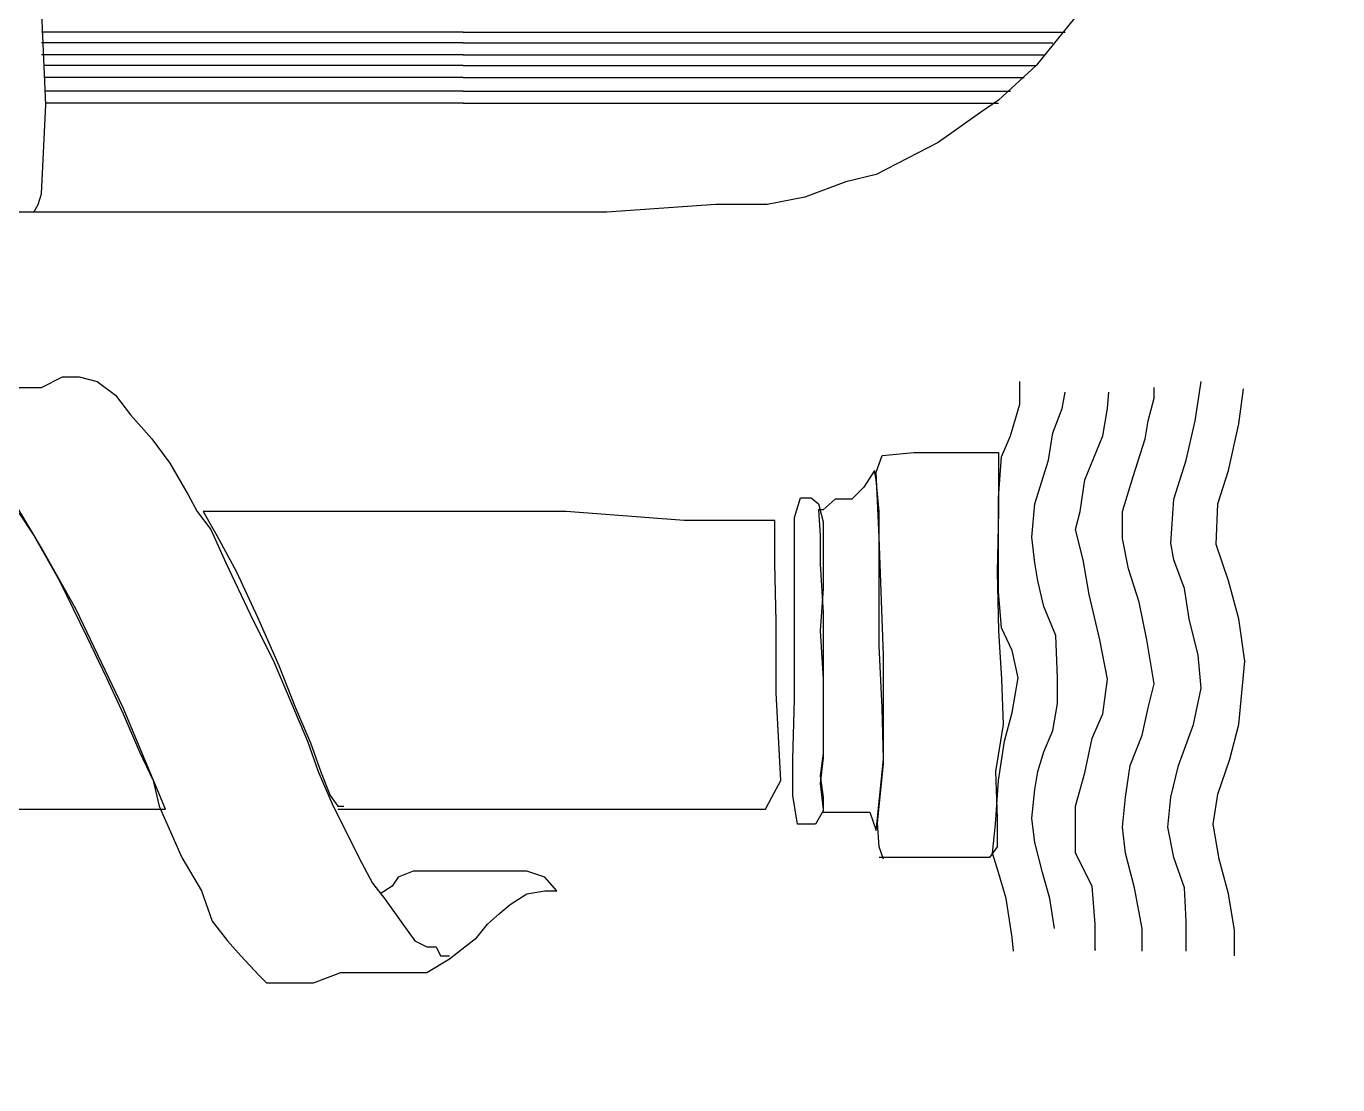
# Model space of a CAD drawing. Extents: x 730654 to 731244, y 4379381 to 4380408.
# Drawn here: x 730692.07 to 730700.74, y 4380230.29 to 4380237.29 of the extents above; entities that cross this region are included whole.
import ezdxf

# ---------------------------------------------------------------- set-up
doc = ezdxf.new("R2010")
doc.units = 0
doc.layers.get('0').update_dxf_attribs({"linetype": 'CONTINUOUS'})

msp = doc.modelspace()

# ---------------------------------------------------------------- linework, layer by layer
at = {"color": 0, "linetype": 'CONTINUOUS'}
for p, q in [((730692.2, 4380236.77), (730692.17, 4380237.43)), ((730692.2, 4380236.77), (730692.17, 4380237.43)), ((730699.04, 4380237.39), (730698.75, 4380237.03)), ((730699.04, 4380237.39), (730698.75, 4380237.03)), ((730694.96, 4380237.25), (730692.17, 4380237.25)), ((730694.96, 4380237.25), (730692.17, 4380237.25)), ((730694.96, 4380237.25), (730698.94, 4380237.25)), ((730694.96, 4380237.25), (730698.94, 4380237.25)), ((730694.96, 4380237.18), (730692.17, 4380237.18)), ((730694.96, 4380237.18), (730692.17, 4380237.18)), ((730694.96, 4380237.18), (730698.86, 4380237.18)), ((730694.96, 4380237.18), (730698.86, 4380237.18)), ((730694.96, 4380237.1), (730692.17, 4380237.1)), ((730694.96, 4380237.1), (730692.17, 4380237.1)), ((730694.96, 4380237.1), (730698.81, 4380237.1)), ((730694.96, 4380237.1), (730698.81, 4380237.1)), ((730694.96, 4380237.03), (730692.19, 4380237.03)), ((730694.96, 4380237.03), (730692.19, 4380237.03)), ((730694.96, 4380236.95), (730692.19, 4380236.95)), ((730694.96, 4380236.95), (730692.19, 4380236.95)), ((730694.96, 4380237.03), (730698.75, 4380237.03)), ((730694.96, 4380237.03), (730698.75, 4380237.03)), ((730694.96, 4380236.95), (730698.67, 4380236.95)), ((730694.96, 4380236.95), (730698.67, 4380236.95)), ((730698.75, 4380237.03), (730698.5, 4380236.8)), ((730698.75, 4380237.03), (730698.5, 4380236.8)), ((730694.96, 4380236.86), (730692.2, 4380236.86)), ((730694.96, 4380236.86), (730692.2, 4380236.86)), ((730694.96, 4380236.78), (730692.2, 4380236.78)), ((730694.96, 4380236.78), (730692.2, 4380236.78)), ((730694.96, 4380236.86), (730698.58, 4380236.86)), ((730694.96, 4380236.86), (730698.58, 4380236.86)), ((730694.96, 4380236.78), (730698.5, 4380236.78)), ((730694.96, 4380236.78), (730698.5, 4380236.78)), ((730698.5, 4380236.8), (730698.38, 4380236.72)), ((730698.5, 4380236.8), (730698.38, 4380236.72)), ((730692.17, 4380236.18), (730692.2, 4380236.77)), ((730692.17, 4380236.18), (730692.2, 4380236.77)), ((730698.38, 4380236.72), (730698.1, 4380236.52)), ((730698.38, 4380236.72), (730698.1, 4380236.52)), ((730698.1, 4380236.52), (730697.69, 4380236.31)), ((730698.1, 4380236.52), (730697.69, 4380236.31)), ((730697.49, 4380236.26), (730697.22, 4380236.16)), ((730697.49, 4380236.26), (730697.22, 4380236.16)), ((730697.69, 4380236.31), (730697.49, 4380236.26)), ((730697.69, 4380236.31), (730697.49, 4380236.26)), ((730692.15, 4380236.11), (730692.17, 4380236.18)), ((730692.15, 4380236.11), (730692.17, 4380236.18)), ((730692.12, 4380236.06), (730692.15, 4380236.11)), ((730692.12, 4380236.06), (730692.15, 4380236.11)), ((730696.63, 4380236.11), (730695.91, 4380236.06)), ((730696.63, 4380236.11), (730695.91, 4380236.06)), ((730696.97, 4380236.11), (730696.63, 4380236.11)), ((730696.97, 4380236.11), (730696.63, 4380236.11)), ((730697.22, 4380236.16), (730696.97, 4380236.11)), ((730697.22, 4380236.16), (730696.97, 4380236.11)), ((730692.2, 4380236.06), (730692.02, 4380236.06)), ((730692.2, 4380236.06), (730692.02, 4380236.06)), ((730693.05, 4380236.06), (730692.2, 4380236.06)), ((730693.05, 4380236.06), (730692.2, 4380236.06)), ((730694.1, 4380236.06), (730693.05, 4380236.06)), ((730694.1, 4380236.06), (730693.05, 4380236.06)), ((730695.16, 4380236.06), (730694.1, 4380236.06)), ((730695.16, 4380236.06), (730694.1, 4380236.06)), ((730695.91, 4380236.06), (730695.16, 4380236.06)), ((730695.91, 4380236.06), (730695.16, 4380236.06)), ((730692.17, 4380234.9), (730692.31, 4380234.97)), ((730692.17, 4380234.9), (730692.31, 4380234.97)), ((730692.31, 4380234.97), (730692.42, 4380234.97)), ((730692.31, 4380234.97), (730692.42, 4380234.97)), ((730692.42, 4380234.97), (730692.54, 4380234.94)), ((730692.42, 4380234.97), (730692.54, 4380234.94)), ((730692.02, 4380234.9), (730692.17, 4380234.9)), ((730692.02, 4380234.9), (730692.17, 4380234.9)), ((730692.54, 4380234.94), (730692.66, 4380234.85)), ((730692.54, 4380234.94), (730692.66, 4380234.85)), ((730698.64, 4380234.79), (730698.64, 4380234.94)), ((730698.64, 4380234.79), (730698.64, 4380234.94)), ((730698.92, 4380234.76), (730698.94, 4380234.87)), ((730698.92, 4380234.76), (730698.94, 4380234.87)), ((730699.22, 4380234.76), (730699.23, 4380234.87)), ((730699.22, 4380234.76), (730699.23, 4380234.87)), ((730699.53, 4380234.83), (730699.53, 4380234.9)), ((730699.53, 4380234.83), (730699.53, 4380234.9)), ((730699.8, 4380234.68), (730699.84, 4380234.94)), ((730699.8, 4380234.68), (730699.84, 4380234.94)), ((730700.09, 4380234.66), (730700.12, 4380234.89)), ((730700.09, 4380234.66), (730700.12, 4380234.89)), ((730692.66, 4380234.85), (730692.76, 4380234.72)), ((730692.66, 4380234.85), (730692.76, 4380234.72)), ((730698.58, 4380234.58), (730698.64, 4380234.79)), ((730698.58, 4380234.58), (730698.64, 4380234.79)), ((730699.49, 4380234.68), (730699.53, 4380234.83)), ((730699.49, 4380234.68), (730699.53, 4380234.83)), ((730692.76, 4380234.72), (730692.9, 4380234.56)), ((730692.76, 4380234.72), (730692.9, 4380234.56)), ((730698.86, 4380234.6), (730698.92, 4380234.76)), ((730698.86, 4380234.6), (730698.92, 4380234.76)), ((730699.19, 4380234.58), (730699.22, 4380234.76)), ((730699.19, 4380234.58), (730699.22, 4380234.76)), ((730699.47, 4380234.56), (730699.49, 4380234.68)), ((730699.47, 4380234.56), (730699.49, 4380234.68)), ((730699.74, 4380234.42), (730699.8, 4380234.68)), ((730699.74, 4380234.42), (730699.8, 4380234.68)), ((730700.02, 4380234.35), (730700.09, 4380234.66)), ((730700.02, 4380234.35), (730700.09, 4380234.66)), ((730692.9, 4380234.56), (730693.02, 4380234.4)), ((730692.9, 4380234.56), (730693.02, 4380234.4)), ((730698.52, 4380234.44), (730698.58, 4380234.58)), ((730698.52, 4380234.44), (730698.58, 4380234.58)), ((730698.83, 4380234.42), (730698.86, 4380234.6)), ((730698.83, 4380234.42), (730698.86, 4380234.6)), ((730699.07, 4380234.29), (730699.19, 4380234.58)), ((730699.07, 4380234.29), (730699.19, 4380234.58)), ((730699.39, 4380234.31), (730699.47, 4380234.56)), ((730699.39, 4380234.31), (730699.47, 4380234.56)), ((730697.69, 4380234.34), (730697.73, 4380234.45)), ((730697.69, 4380234.34), (730697.73, 4380234.45)), ((730697.73, 4380234.45), (730697.94, 4380234.47)), ((730697.73, 4380234.45), (730697.94, 4380234.47)), ((730697.94, 4380234.47), (730698.25, 4380234.47)), ((730697.94, 4380234.47), (730698.25, 4380234.47)), ((730698.25, 4380234.47), (730698.4, 4380234.47)), ((730698.25, 4380234.47), (730698.4, 4380234.47)), ((730698.4, 4380234.47), (730698.5, 4380234.47)), ((730698.4, 4380234.47), (730698.5, 4380234.47)), ((730698.5, 4380234.47), (730698.5, 4380234.36)), ((730698.5, 4380234.47), (730698.5, 4380234.36)), ((730698.5, 4380234.17), (730698.52, 4380234.44)), ((730698.5, 4380234.17), (730698.52, 4380234.44)), ((730693.02, 4380234.4), (730693.14, 4380234.19)), ((730693.02, 4380234.4), (730693.14, 4380234.19)), ((730697.68, 4380234.35), (730697.61, 4380234.24)), ((730697.68, 4380234.35), (730697.61, 4380234.24)), ((730697.69, 4380234.29), (730697.68, 4380234.35)), ((730697.69, 4380234.29), (730697.68, 4380234.35)), ((730698.5, 4380234.36), (730698.5, 4380234.08)), ((730698.5, 4380234.36), (730698.5, 4380234.08)), ((730698.74, 4380234.13), (730698.83, 4380234.42)), ((730698.74, 4380234.13), (730698.83, 4380234.42)), ((730699.66, 4380234.16), (730699.74, 4380234.42)), ((730699.66, 4380234.16), (730699.74, 4380234.42)), ((730699.95, 4380234.13), (730700.02, 4380234.35)), ((730699.95, 4380234.13), (730700.02, 4380234.35)), ((730697.71, 4380233.91), (730697.69, 4380234.34)), ((730697.71, 4380233.91), (730697.69, 4380234.34)), ((730697.71, 4380234.08), (730697.69, 4380234.29)), ((730697.71, 4380234.08), (730697.69, 4380234.29)), ((730699.04, 4380234.08), (730699.07, 4380234.29)), ((730699.04, 4380234.08), (730699.07, 4380234.29)), ((730699.32, 4380234.08), (730699.39, 4380234.31)), ((730699.32, 4380234.08), (730699.39, 4380234.31)), ((730693.14, 4380234.19), (730693.2, 4380234.08)), ((730693.14, 4380234.19), (730693.2, 4380234.08)), ((730697.61, 4380234.24), (730697.53, 4380234.16)), ((730697.61, 4380234.24), (730697.53, 4380234.16)), ((730692.17, 4380233.84), (730692.02, 4380234.09)), ((730692.17, 4380233.84), (730692.02, 4380234.09)), ((730697.15, 4380234.04), (730697.19, 4380234.17)), ((730697.15, 4380234.04), (730697.19, 4380234.17)), ((730697.19, 4380234.17), (730697.26, 4380234.17)), ((730697.19, 4380234.17), (730697.26, 4380234.17)), ((730697.26, 4380234.17), (730697.31, 4380234.13)), ((730697.26, 4380234.17), (730697.31, 4380234.13)), ((730697.31, 4380234.13), (730697.34, 4380234.01)), ((730697.31, 4380234.13), (730697.34, 4380234.01)), ((730697.34, 4380234.09), (730697.31, 4380234.09)), ((730697.31, 4380234.09), (730697.32, 4380233.92)), ((730697.34, 4380234.09), (730697.31, 4380234.09)), ((730697.31, 4380234.09), (730697.32, 4380233.92)), ((730697.42, 4380234.16), (730697.34, 4380234.09)), ((730697.42, 4380234.16), (730697.34, 4380234.09)), ((730697.53, 4380234.16), (730697.42, 4380234.16)), ((730697.53, 4380234.16), (730697.42, 4380234.16)), ((730698.5, 4380233.87), (730698.5, 4380234.17)), ((730698.5, 4380233.87), (730698.5, 4380234.17)), ((730698.72, 4380233.91), (730698.74, 4380234.13)), ((730698.72, 4380233.91), (730698.74, 4380234.13)), ((730699.64, 4380233.87), (730699.66, 4380234.16)), ((730699.64, 4380233.87), (730699.66, 4380234.16)), ((730699.94, 4380233.86), (730699.95, 4380234.13)), ((730699.94, 4380233.86), (730699.95, 4380234.13)), ((730692.02, 4380234.07), (730692.12, 4380233.92)), ((730692.02, 4380234.07), (730692.12, 4380233.92)), ((730693.2, 4380234.08), (730693.29, 4380233.96)), ((730693.2, 4380234.08), (730693.29, 4380233.96)), ((730693.29, 4380234.08), (730693.24, 4380234.08)), ((730693.24, 4380234.08), (730693.33, 4380233.92)), ((730693.29, 4380234.08), (730693.24, 4380234.08)), ((730693.24, 4380234.08), (730693.33, 4380233.92)), ((730693.44, 4380234.08), (730693.29, 4380234.08)), ((730693.44, 4380234.08), (730693.29, 4380234.08)), ((730693.82, 4380234.08), (730693.44, 4380234.08)), ((730693.82, 4380234.08), (730693.44, 4380234.08)), ((730694.42, 4380234.08), (730693.82, 4380234.08)), ((730694.42, 4380234.08), (730693.82, 4380234.08)), ((730694.92, 4380234.08), (730694.42, 4380234.08)), ((730694.92, 4380234.08), (730694.42, 4380234.08)), ((730695.64, 4380234.08), (730694.92, 4380234.08)), ((730695.64, 4380234.08), (730694.92, 4380234.08)), ((730696.42, 4380234.02), (730695.64, 4380234.08)), ((730696.42, 4380234.02), (730695.64, 4380234.08)), ((730696.88, 4380234.02), (730696.42, 4380234.02)), ((730696.88, 4380234.02), (730696.42, 4380234.02)), ((730697.02, 4380234.02), (730696.88, 4380234.02)), ((730697.02, 4380234.02), (730696.88, 4380234.02)), ((730697.02, 4380233.96), (730697.02, 4380234.02)), ((730697.02, 4380233.96), (730697.02, 4380234.02)), ((730697.15, 4380233.84), (730697.15, 4380234.04)), ((730697.15, 4380233.84), (730697.15, 4380234.04)), ((730697.34, 4380234.01), (730697.34, 4380233.91)), ((730697.34, 4380234.01), (730697.34, 4380233.91)), ((730697.71, 4380233.73), (730697.71, 4380234.08)), ((730697.71, 4380233.73), (730697.71, 4380234.08)), ((730698.5, 4380234.08), (730698.49, 4380233.68)), ((730698.5, 4380234.08), (730698.49, 4380233.68)), ((730699.01, 4380233.96), (730699.04, 4380234.08)), ((730699.01, 4380233.96), (730699.04, 4380234.08)), ((730699.32, 4380233.9), (730699.32, 4380234.08)), ((730699.32, 4380233.9), (730699.32, 4380234.08)), ((730692.12, 4380233.92), (730692.29, 4380233.62)), ((730692.12, 4380233.92), (730692.29, 4380233.62)), ((730693.29, 4380233.96), (730693.39, 4380233.74)), ((730693.29, 4380233.96), (730693.39, 4380233.74)), ((730693.33, 4380233.92), (730693.46, 4380233.68)), ((730693.33, 4380233.92), (730693.46, 4380233.68)), ((730697.02, 4380233.74), (730697.02, 4380233.96)), ((730697.02, 4380233.74), (730697.02, 4380233.96)), ((730697.32, 4380233.92), (730697.32, 4380233.73)), ((730697.32, 4380233.92), (730697.32, 4380233.73)), ((730699.06, 4380233.76), (730699.01, 4380233.96)), ((730699.06, 4380233.76), (730699.01, 4380233.96)), ((730692.4, 4380233.43), (730692.17, 4380233.84)), ((730692.4, 4380233.43), (730692.17, 4380233.84)), ((730697.15, 4380233.38), (730697.15, 4380233.84)), ((730697.15, 4380233.38), (730697.15, 4380233.84)), ((730697.34, 4380233.91), (730697.34, 4380233.57)), ((730697.34, 4380233.91), (730697.34, 4380233.57)), ((730697.74, 4380233.13), (730697.71, 4380233.91)), ((730697.74, 4380233.13), (730697.71, 4380233.91)), ((730698.5, 4380233.55), (730698.5, 4380233.87)), ((730698.5, 4380233.55), (730698.5, 4380233.87)), ((730698.74, 4380233.74), (730698.72, 4380233.91)), ((730698.74, 4380233.74), (730698.72, 4380233.91)), ((730699.36, 4380233.7), (730699.32, 4380233.9)), ((730699.36, 4380233.7), (730699.32, 4380233.9)), ((730699.66, 4380233.76), (730699.64, 4380233.87)), ((730699.66, 4380233.76), (730699.64, 4380233.87)), ((730700.02, 4380233.62), (730699.94, 4380233.86)), ((730700.02, 4380233.62), (730699.94, 4380233.86)), ((730693.39, 4380233.74), (730693.55, 4380233.4)), ((730693.39, 4380233.74), (730693.55, 4380233.4)), ((730697.03, 4380233.35), (730697.02, 4380233.74)), ((730697.03, 4380233.35), (730697.02, 4380233.74)), ((730698.76, 4380233.62), (730698.74, 4380233.74)), ((730698.76, 4380233.62), (730698.74, 4380233.74)), ((730699.1, 4380233.53), (730699.06, 4380233.76)), ((730699.1, 4380233.53), (730699.06, 4380233.76)), ((730699.73, 4380233.57), (730699.66, 4380233.76)), ((730699.73, 4380233.57), (730699.66, 4380233.76)), ((730693.46, 4380233.68), (730693.6, 4380233.38)), ((730693.46, 4380233.68), (730693.6, 4380233.38)), ((730697.32, 4380233.73), (730697.34, 4380233.41)), ((730697.32, 4380233.73), (730697.34, 4380233.41)), ((730697.71, 4380233.19), (730697.71, 4380233.73)), ((730697.71, 4380233.19), (730697.71, 4380233.73)), ((730698.49, 4380233.68), (730698.5, 4380233.29)), ((730698.49, 4380233.68), (730698.5, 4380233.29)), ((730699.43, 4380233.48), (730699.36, 4380233.7)), ((730699.43, 4380233.48), (730699.36, 4380233.7)), ((730692.29, 4380233.62), (730692.47, 4380233.25)), ((730692.29, 4380233.62), (730692.47, 4380233.25)), ((730697.34, 4380233.57), (730697.32, 4380233.29)), ((730697.34, 4380233.57), (730697.32, 4380233.29)), ((730698.8, 4380233.45), (730698.76, 4380233.62)), ((730698.8, 4380233.45), (730698.76, 4380233.62)), ((730699.76, 4380233.37), (730699.73, 4380233.57)), ((730699.76, 4380233.37), (730699.73, 4380233.57)), ((730700.09, 4380233.37), (730700.02, 4380233.62)), ((730700.09, 4380233.37), (730700.02, 4380233.62)), ((730698.52, 4380233.31), (730698.5, 4380233.55)), ((730698.52, 4380233.31), (730698.5, 4380233.55)), ((730699.17, 4380233.23), (730699.1, 4380233.53)), ((730699.17, 4380233.23), (730699.1, 4380233.53)), ((730699.48, 4380233.23), (730699.43, 4380233.48)), ((730699.48, 4380233.23), (730699.43, 4380233.48)), ((730692.71, 4380232.78), (730692.4, 4380233.43)), ((730692.71, 4380232.78), (730692.4, 4380233.43)), ((730693.55, 4380233.4), (730693.71, 4380233.08)), ((730693.55, 4380233.4), (730693.71, 4380233.08)), ((730697.34, 4380233.41), (730697.34, 4380233.11)), ((730697.34, 4380233.41), (730697.34, 4380233.11)), ((730698.88, 4380233.26), (730698.8, 4380233.45)), ((730698.88, 4380233.26), (730698.8, 4380233.45)), ((730693.6, 4380233.38), (730693.74, 4380233.06)), ((730693.6, 4380233.38), (730693.74, 4380233.06)), ((730697.03, 4380232.88), (730697.03, 4380233.35)), ((730697.03, 4380232.88), (730697.03, 4380233.35)), ((730697.15, 4380232.84), (730697.15, 4380233.38)), ((730697.15, 4380232.84), (730697.15, 4380233.38)), ((730698.59, 4380233.16), (730698.52, 4380233.31)), ((730698.59, 4380233.16), (730698.52, 4380233.31)), ((730699.82, 4380233.13), (730699.76, 4380233.37)), ((730699.82, 4380233.13), (730699.76, 4380233.37)), ((730700.13, 4380233.09), (730700.09, 4380233.37)), ((730700.13, 4380233.09), (730700.09, 4380233.37)), ((730692.47, 4380233.25), (730692.6, 4380232.98)), ((730692.47, 4380233.25), (730692.6, 4380232.98)), ((730697.32, 4380233.29), (730697.34, 4380232.97)), ((730697.32, 4380233.29), (730697.34, 4380232.97)), ((730698.5, 4380233.29), (730698.52, 4380232.97)), ((730698.5, 4380233.29), (730698.52, 4380232.97)), ((730698.89, 4380232.98), (730698.88, 4380233.26)), ((730698.89, 4380232.98), (730698.88, 4380233.26)), ((730699.22, 4380232.97), (730699.17, 4380233.23)), ((730699.22, 4380232.97), (730699.17, 4380233.23)), ((730699.53, 4380232.94), (730699.48, 4380233.23)), ((730699.53, 4380232.94), (730699.48, 4380233.23)), ((730697.73, 4380232.78), (730697.71, 4380233.19)), ((730697.73, 4380232.78), (730697.71, 4380233.19)), ((730698.63, 4380232.98), (730698.59, 4380233.16)), ((730698.63, 4380232.98), (730698.59, 4380233.16)), ((730693.71, 4380233.08), (730693.82, 4380232.82)), ((730693.71, 4380233.08), (730693.82, 4380232.82)), ((730693.74, 4380233.06), (730693.85, 4380232.78)), ((730693.74, 4380233.06), (730693.85, 4380232.78)), ((730697.34, 4380233.11), (730697.34, 4380232.75)), ((730697.34, 4380233.11), (730697.34, 4380232.75)), ((730697.74, 4380232.41), (730697.74, 4380233.13)), ((730697.74, 4380232.41), (730697.74, 4380233.13)), ((730699.84, 4380232.91), (730699.82, 4380233.13)), ((730699.84, 4380232.91), (730699.82, 4380233.13)), ((730700.11, 4380232.88), (730700.13, 4380233.09)), ((730700.11, 4380232.88), (730700.13, 4380233.09)), ((730692.6, 4380232.98), (730692.71, 4380232.74)), ((730692.6, 4380232.98), (730692.71, 4380232.74)), ((730697.34, 4380232.97), (730697.34, 4380232.67)), ((730697.34, 4380232.97), (730697.34, 4380232.67)), ((730698.52, 4380232.97), (730698.53, 4380232.67)), ((730698.52, 4380232.97), (730698.53, 4380232.67)), ((730698.59, 4380232.75), (730698.63, 4380232.98)), ((730698.59, 4380232.75), (730698.63, 4380232.98)), ((730698.89, 4380232.81), (730698.89, 4380232.98)), ((730698.89, 4380232.81), (730698.89, 4380232.98)), ((730699.19, 4380232.74), (730699.22, 4380232.97)), ((730699.19, 4380232.74), (730699.22, 4380232.97)), ((730697.06, 4380232.3), (730697.03, 4380232.88)), ((730697.06, 4380232.3), (730697.03, 4380232.88)), ((730699.49, 4380232.78), (730699.53, 4380232.94)), ((730699.49, 4380232.78), (730699.53, 4380232.94)), ((730699.79, 4380232.67), (730699.84, 4380232.91)), ((730699.79, 4380232.67), (730699.84, 4380232.91)), ((730700.09, 4380232.67), (730700.11, 4380232.88)), ((730700.09, 4380232.67), (730700.11, 4380232.88)), ((730693.82, 4380232.82), (730693.93, 4380232.56)), ((730693.82, 4380232.82), (730693.93, 4380232.56)), ((730697.14, 4380232.44), (730697.15, 4380232.84)), ((730697.14, 4380232.44), (730697.15, 4380232.84)), ((730698.86, 4380232.63), (730698.89, 4380232.81)), ((730698.86, 4380232.63), (730698.89, 4380232.81)), ((730692.99, 4380232.11), (730692.71, 4380232.78)), ((730692.99, 4380232.11), (730692.71, 4380232.78)), ((730692.71, 4380232.74), (730692.82, 4380232.49)), ((730692.71, 4380232.74), (730692.82, 4380232.49)), ((730693.85, 4380232.78), (730693.95, 4380232.55)), ((730693.85, 4380232.78), (730693.95, 4380232.55)), ((730697.34, 4380232.75), (730697.34, 4380232.45)), ((730697.34, 4380232.75), (730697.34, 4380232.45)), ((730697.74, 4380232.44), (730697.73, 4380232.78)), ((730697.74, 4380232.44), (730697.73, 4380232.78)), ((730698.54, 4380232.56), (730698.59, 4380232.75)), ((730698.54, 4380232.56), (730698.59, 4380232.75)), ((730699.12, 4380232.58), (730699.19, 4380232.74)), ((730699.12, 4380232.58), (730699.19, 4380232.74)), ((730699.45, 4380232.6), (730699.49, 4380232.78)), ((730699.45, 4380232.6), (730699.49, 4380232.78)), ((730697.34, 4380232.67), (730697.34, 4380232.48)), ((730697.34, 4380232.67), (730697.34, 4380232.48)), ((730698.53, 4380232.67), (730698.48, 4380232.36)), ((730698.53, 4380232.67), (730698.48, 4380232.36)), ((730698.8, 4380232.49), (730698.86, 4380232.63)), ((730698.8, 4380232.49), (730698.86, 4380232.63)), ((730699.69, 4380232.4), (730699.79, 4380232.67)), ((730699.69, 4380232.4), (730699.79, 4380232.67)), ((730700.03, 4380232.44), (730700.09, 4380232.67)), ((730700.03, 4380232.44), (730700.09, 4380232.67)), ((730693.93, 4380232.56), (730694, 4380232.36)), ((730693.93, 4380232.56), (730694, 4380232.36)), ((730693.95, 4380232.55), (730694.02, 4380232.35)), ((730693.95, 4380232.55), (730694.02, 4380232.35)), ((730698.5, 4380232.3), (730698.54, 4380232.56)), ((730698.5, 4380232.3), (730698.54, 4380232.56)), ((730699.07, 4380232.35), (730699.12, 4380232.58)), ((730699.07, 4380232.35), (730699.12, 4380232.58)), ((730699.37, 4380232.4), (730699.45, 4380232.6)), ((730699.37, 4380232.4), (730699.45, 4380232.6)), ((730692.82, 4380232.49), (730692.91, 4380232.3)), ((730692.82, 4380232.49), (730692.91, 4380232.3)), ((730697.14, 4380232.2), (730697.14, 4380232.44)), ((730697.14, 4380232.2), (730697.14, 4380232.44)), ((730697.34, 4380232.48), (730697.32, 4380232.33)), ((730697.34, 4380232.48), (730697.32, 4380232.33)), ((730697.34, 4380232.45), (730697.32, 4380232.28)), ((730697.34, 4380232.45), (730697.32, 4380232.28)), ((730697.7, 4380232.05), (730697.74, 4380232.44)), ((730697.7, 4380232.05), (730697.74, 4380232.44)), ((730698.76, 4380232.36), (730698.8, 4380232.49)), ((730698.76, 4380232.36), (730698.8, 4380232.49)), ((730699.95, 4380232.21), (730700.03, 4380232.44)), ((730699.95, 4380232.21), (730700.03, 4380232.44)), ((730694, 4380232.36), (730694.1, 4380232.13)), ((730694, 4380232.36), (730694.1, 4380232.13)), ((730694.02, 4380232.35), (730694.08, 4380232.2)), ((730694.02, 4380232.35), (730694.08, 4380232.2)), ((730697.7, 4380232.02), (730697.74, 4380232.41)), ((730697.7, 4380232.02), (730697.74, 4380232.41)), ((730698.48, 4380232.36), (730698.49, 4380232.05)), ((730698.48, 4380232.36), (730698.49, 4380232.05)), ((730698.74, 4380232.24), (730698.76, 4380232.36)), ((730698.74, 4380232.24), (730698.76, 4380232.36)), ((730699.01, 4380232.13), (730699.07, 4380232.35)), ((730699.01, 4380232.13), (730699.07, 4380232.35)), ((730699.34, 4380232.19), (730699.37, 4380232.4)), ((730699.34, 4380232.19), (730699.37, 4380232.4)), ((730699.64, 4380232.19), (730699.69, 4380232.4)), ((730699.64, 4380232.19), (730699.69, 4380232.4)), ((730692.91, 4380232.3), (730692.95, 4380232.13)), ((730692.91, 4380232.3), (730692.95, 4380232.13)), ((730697, 4380232.19), (730697.06, 4380232.3)), ((730697, 4380232.19), (730697.06, 4380232.3)), ((730697.32, 4380232.33), (730697.34, 4380232.19)), ((730697.32, 4380232.33), (730697.34, 4380232.19)), ((730697.32, 4380232.28), (730697.34, 4380232.11)), ((730697.32, 4380232.28), (730697.34, 4380232.11)), ((730698.48, 4380232.01), (730698.5, 4380232.3)), ((730698.48, 4380232.01), (730698.5, 4380232.3)), ((730694.08, 4380232.2), (730694.13, 4380232.13)), ((730694.08, 4380232.2), (730694.13, 4380232.13)), ((730696.96, 4380232.11), (730697, 4380232.19)), ((730696.96, 4380232.11), (730697, 4380232.19)), ((730697.17, 4380232.01), (730697.14, 4380232.2)), ((730697.17, 4380232.01), (730697.14, 4380232.2)), ((730697.34, 4380232.19), (730697.34, 4380232.1)), ((730697.34, 4380232.19), (730697.34, 4380232.1)), ((730698.72, 4380232.05), (730698.74, 4380232.24)), ((730698.72, 4380232.05), (730698.74, 4380232.24)), ((730699.32, 4380231.99), (730699.34, 4380232.19)), ((730699.32, 4380231.99), (730699.34, 4380232.19)), ((730699.62, 4380231.99), (730699.64, 4380232.19)), ((730699.62, 4380231.99), (730699.64, 4380232.19)), ((730699.92, 4380232.01), (730699.95, 4380232.21)), ((730699.92, 4380232.01), (730699.95, 4380232.21)), ((730691.83, 4380232.11), (730692.63, 4380232.11)), ((730691.83, 4380232.11), (730692.63, 4380232.11)), ((730692.63, 4380232.11), (730692.99, 4380232.11)), ((730692.63, 4380232.11), (730692.99, 4380232.11)), ((730692.95, 4380232.13), (730693.1, 4380231.79)), ((730692.95, 4380232.13), (730693.1, 4380231.79)), ((730694.1, 4380232.13), (730694.17, 4380231.99)), ((730694.1, 4380232.13), (730694.17, 4380231.99)), ((730694.13, 4380232.13), (730694.17, 4380232.13)), ((730694.13, 4380232.13), (730694.17, 4380232.13)), ((730694.13, 4380232.11), (730694.73, 4380232.11)), ((730694.13, 4380232.11), (730694.73, 4380232.11)), ((730694.73, 4380232.11), (730695.73, 4380232.11)), ((730694.73, 4380232.11), (730695.73, 4380232.11)), ((730695.73, 4380232.11), (730696.47, 4380232.11)), ((730695.73, 4380232.11), (730696.47, 4380232.11)), ((730696.47, 4380232.11), (730696.96, 4380232.11)), ((730696.47, 4380232.11), (730696.96, 4380232.11)), ((730697.34, 4380232.1), (730697.29, 4380232.01)), ((730697.34, 4380232.1), (730697.29, 4380232.01)), ((730697.34, 4380232.09), (730697.42, 4380232.09)), ((730697.34, 4380232.09), (730697.42, 4380232.09)), ((730697.42, 4380232.09), (730697.5, 4380232.09)), ((730697.42, 4380232.09), (730697.5, 4380232.09)), ((730697.5, 4380232.09), (730697.6, 4380232.09)), ((730697.5, 4380232.09), (730697.6, 4380232.09)), ((730697.6, 4380232.09), (730697.65, 4380232.09)), ((730697.6, 4380232.09), (730697.65, 4380232.09)), ((730697.65, 4380232.09), (730697.69, 4380231.97)), ((730697.65, 4380232.09), (730697.69, 4380231.97)), ((730699.01, 4380231.82), (730699.01, 4380232.13)), ((730699.01, 4380231.82), (730699.01, 4380232.13)), ((730697.25, 4380232.01), (730697.17, 4380232.01)), ((730697.25, 4380232.01), (730697.17, 4380232.01)), ((730697.29, 4380232.01), (730697.25, 4380232.01)), ((730697.29, 4380232.01), (730697.25, 4380232.01)), ((730697.69, 4380231.97), (730697.7, 4380232.05)), ((730697.69, 4380231.97), (730697.7, 4380232.05)), ((730697.71, 4380231.86), (730697.7, 4380232.02)), ((730697.71, 4380231.86), (730697.7, 4380232.02)), ((730698.46, 4380231.82), (730698.48, 4380232.01)), ((730698.46, 4380231.82), (730698.48, 4380232.01)), ((730698.49, 4380232.05), (730698.49, 4380231.86)), ((730698.49, 4380232.05), (730698.49, 4380231.86)), ((730698.74, 4380231.89), (730698.72, 4380232.05)), ((730698.74, 4380231.89), (730698.72, 4380232.05)), ((730699.96, 4380231.78), (730699.92, 4380232.01)), ((730699.96, 4380231.78), (730699.92, 4380232.01)), ((730694.17, 4380231.99), (730694.27, 4380231.79)), ((730694.17, 4380231.99), (730694.27, 4380231.79)), ((730699.34, 4380231.82), (730699.32, 4380231.99)), ((730699.34, 4380231.82), (730699.32, 4380231.99)), ((730699.66, 4380231.79), (730699.62, 4380231.99)), ((730699.66, 4380231.79), (730699.62, 4380231.99)), ((730697.74, 4380231.78), (730697.71, 4380231.86)), ((730697.74, 4380231.78), (730697.71, 4380231.86)), ((730698.49, 4380231.86), (730698.44, 4380231.79)), ((730698.49, 4380231.86), (730698.44, 4380231.79)), ((730698.79, 4380231.69), (730698.74, 4380231.89)), ((730698.79, 4380231.69), (730698.74, 4380231.89)), ((730693.1, 4380231.79), (730693.23, 4380231.57)), ((730693.1, 4380231.79), (730693.23, 4380231.57)), ((730694.27, 4380231.79), (730694.36, 4380231.62)), ((730694.27, 4380231.79), (730694.36, 4380231.62)), ((730697.77, 4380231.79), (730697.71, 4380231.79)), ((730697.77, 4380231.79), (730697.71, 4380231.79)), ((730697.9, 4380231.79), (730697.77, 4380231.79)), ((730697.9, 4380231.79), (730697.77, 4380231.79)), ((730698.1, 4380231.79), (730697.9, 4380231.79)), ((730698.1, 4380231.79), (730697.9, 4380231.79)), ((730698.35, 4380231.79), (730698.1, 4380231.79)), ((730698.35, 4380231.79), (730698.1, 4380231.79)), ((730698.44, 4380231.79), (730698.35, 4380231.79)), ((730698.44, 4380231.79), (730698.35, 4380231.79)), ((730698.5, 4380231.69), (730698.46, 4380231.82)), ((730698.5, 4380231.69), (730698.46, 4380231.82)), ((730699.12, 4380231.6), (730699.01, 4380231.82)), ((730699.12, 4380231.6), (730699.01, 4380231.82)), ((730699.4, 4380231.59), (730699.34, 4380231.82)), ((730699.4, 4380231.59), (730699.34, 4380231.82)), ((730699.73, 4380231.59), (730699.66, 4380231.79)), ((730699.73, 4380231.59), (730699.66, 4380231.79)), ((730700.02, 4380231.55), (730699.96, 4380231.78)), ((730700.02, 4380231.55), (730699.96, 4380231.78)), ((730694.53, 4380231.66), (730694.49, 4380231.6)), ((730694.53, 4380231.66), (730694.49, 4380231.6)), ((730694.63, 4380231.7), (730694.53, 4380231.66)), ((730694.63, 4380231.7), (730694.53, 4380231.66)), ((730694.73, 4380231.7), (730694.63, 4380231.7)), ((730694.73, 4380231.7), (730694.63, 4380231.7)), ((730694.9, 4380231.7), (730694.73, 4380231.7)), ((730694.9, 4380231.7), (730694.73, 4380231.7)), ((730695.01, 4380231.7), (730694.9, 4380231.7)), ((730695.01, 4380231.7), (730694.9, 4380231.7)), ((730695.16, 4380231.7), (730695.01, 4380231.7)), ((730695.16, 4380231.7), (730695.01, 4380231.7)), ((730695.28, 4380231.7), (730695.16, 4380231.7)), ((730695.28, 4380231.7), (730695.16, 4380231.7)), ((730695.38, 4380231.7), (730695.28, 4380231.7)), ((730695.38, 4380231.7), (730695.28, 4380231.7)), ((730695.5, 4380231.66), (730695.38, 4380231.7)), ((730695.5, 4380231.66), (730695.38, 4380231.7)), ((730695.58, 4380231.57), (730695.5, 4380231.66)), ((730695.58, 4380231.57), (730695.5, 4380231.66)), ((730698.55, 4380231.52), (730698.5, 4380231.69)), ((730698.55, 4380231.52), (730698.5, 4380231.69)), ((730698.84, 4380231.52), (730698.79, 4380231.69)), ((730698.84, 4380231.52), (730698.79, 4380231.69)), ((730693.23, 4380231.57), (730693.3, 4380231.37)), ((730693.23, 4380231.57), (730693.3, 4380231.37)), ((730694.36, 4380231.62), (730694.44, 4380231.52)), ((730694.36, 4380231.62), (730694.44, 4380231.52)), ((730694.49, 4380231.6), (730694.41, 4380231.55)), ((730694.49, 4380231.6), (730694.41, 4380231.55)), ((730695.38, 4380231.55), (730695.5, 4380231.57)), ((730695.38, 4380231.55), (730695.5, 4380231.57)), ((730695.5, 4380231.57), (730695.58, 4380231.57)), ((730695.5, 4380231.57), (730695.58, 4380231.57)), ((730699.14, 4380231.35), (730699.12, 4380231.6)), ((730699.14, 4380231.35), (730699.12, 4380231.6)), ((730699.45, 4380231.32), (730699.4, 4380231.59)), ((730699.45, 4380231.32), (730699.4, 4380231.59)), ((730699.74, 4380231.37), (730699.73, 4380231.59)), ((730699.74, 4380231.37), (730699.73, 4380231.59)), ((730694.44, 4380231.52), (730694.56, 4380231.35)), ((730694.44, 4380231.52), (730694.56, 4380231.35)), ((730695.27, 4380231.48), (730695.38, 4380231.55)), ((730695.27, 4380231.48), (730695.38, 4380231.55)), ((730698.59, 4380231.26), (730698.55, 4380231.52)), ((730698.59, 4380231.26), (730698.55, 4380231.52)), ((730698.87, 4380231.32), (730698.84, 4380231.52)), ((730698.87, 4380231.32), (730698.84, 4380231.52)), ((730700.06, 4380231.31), (730700.02, 4380231.55)), ((730700.06, 4380231.31), (730700.02, 4380231.55)), ((730695.12, 4380231.35), (730695.2, 4380231.42)), ((730695.12, 4380231.35), (730695.2, 4380231.42)), ((730695.2, 4380231.42), (730695.27, 4380231.48)), ((730695.2, 4380231.42), (730695.27, 4380231.48)), ((730693.3, 4380231.37), (730693.4, 4380231.24)), ((730693.3, 4380231.37), (730693.4, 4380231.24)), ((730694.56, 4380231.35), (730694.64, 4380231.24)), ((730694.56, 4380231.35), (730694.64, 4380231.24)), ((730695.05, 4380231.26), (730695.12, 4380231.35)), ((730695.05, 4380231.26), (730695.12, 4380231.35)), ((730699.14, 4380231.18), (730699.14, 4380231.35)), ((730699.14, 4380231.18), (730699.14, 4380231.35)), ((730699.45, 4380231.17), (730699.45, 4380231.32)), ((730699.45, 4380231.17), (730699.45, 4380231.32)), ((730699.74, 4380231.17), (730699.74, 4380231.37)), ((730699.74, 4380231.17), (730699.74, 4380231.37)), ((730700.06, 4380231.14), (730700.06, 4380231.31)), ((730700.06, 4380231.14), (730700.06, 4380231.31)), ((730693.4, 4380231.24), (730693.49, 4380231.14)), ((730693.4, 4380231.24), (730693.49, 4380231.14)), ((730694.64, 4380231.24), (730694.72, 4380231.2)), ((730694.64, 4380231.24), (730694.72, 4380231.2)), ((730694.97, 4380231.2), (730695.05, 4380231.26)), ((730694.97, 4380231.2), (730695.05, 4380231.26)), ((730698.6, 4380231.17), (730698.59, 4380231.26)), ((730698.6, 4380231.17), (730698.59, 4380231.26)), ((730693.49, 4380231.14), (730693.61, 4380231.01)), ((730693.49, 4380231.14), (730693.61, 4380231.01)), ((730694.72, 4380231.2), (730694.78, 4380231.2)), ((730694.72, 4380231.2), (730694.78, 4380231.2)), ((730694.78, 4380231.2), (730694.81, 4380231.14)), ((730694.78, 4380231.2), (730694.81, 4380231.14)), ((730694.81, 4380231.14), (730694.87, 4380231.14)), ((730694.81, 4380231.14), (730694.87, 4380231.14)), ((730694.87, 4380231.12), (730694.97, 4380231.2)), ((730694.87, 4380231.12), (730694.97, 4380231.2)), ((730694.72, 4380231.03), (730694.87, 4380231.12)), ((730694.72, 4380231.03), (730694.87, 4380231.12)), ((730693.61, 4380231.01), (730693.66, 4380230.96)), ((730693.61, 4380231.01), (730693.66, 4380230.96)), ((730693.97, 4380230.96), (730694.15, 4380231.03)), ((730693.97, 4380230.96), (730694.15, 4380231.03)), ((730694.15, 4380231.03), (730694.33, 4380231.03)), ((730694.15, 4380231.03), (730694.33, 4380231.03)), ((730694.33, 4380231.03), (730694.48, 4380231.03)), ((730694.33, 4380231.03), (730694.48, 4380231.03)), ((730694.48, 4380231.03), (730694.59, 4380231.03)), ((730694.48, 4380231.03), (730694.59, 4380231.03)), ((730694.59, 4380231.03), (730694.64, 4380231.03)), ((730694.59, 4380231.03), (730694.64, 4380231.03)), ((730694.64, 4380231.03), (730694.72, 4380231.03)), ((730694.64, 4380231.03), (730694.72, 4380231.03)), ((730693.66, 4380230.96), (730693.77, 4380230.96)), ((730693.66, 4380230.96), (730693.77, 4380230.96)), ((730693.77, 4380230.96), (730693.86, 4380230.96)), ((730693.77, 4380230.96), (730693.86, 4380230.96)), ((730693.86, 4380230.96), (730693.97, 4380230.96)), ((730693.86, 4380230.96), (730693.97, 4380230.96))]:
    msp.add_line(p, q, dxfattribs=at)
msp.add_point((730699.14, 4380231.18), dxfattribs=at)
msp.add_point((730699.14, 4380231.18), dxfattribs=at)

# ---------------------------------------------------------------- meshes
mesh = msp.add_polyface(dxfattribs=at)
corners = [(730654.5, 4379381), (730654.5, 4379381), (730654.5, 4379571.9618), (730962.5, 4379381), (730654.5, 4379746.4935), (731244, 4379381), (730654.5, 4380407.5), (731244, 4380042.0065), (731244, 4380407.5)]
mesh.append_faces([[corners[k] for k in face] for face in [(0, 1, 3, 2), (2, 3, 5, 4), (4, 5, 7, 6), (6, 7, 8, 8)]], dxfattribs={"vtx0": -1, "vtx2": -1, "color": 0})
mesh = msp.add_polyface(dxfattribs=at)
corners = [(730664.5, 4380221), (730664.5, 4380221), (730664.5, 4380395.2713), (730945.58, 4380221), (730664.5, 4380401.5), (730945.58, 4380227.2287), (730945.58, 4380401.5)]
mesh.append_faces([[corners[k] for k in face] for face in [(0, 1, 3, 2), (2, 3, 5, 4), (4, 5, 6, 6)]], dxfattribs={"vtx0": -1, "vtx2": -1, "color": 0})

doc.saveas('drawing.dxf')
